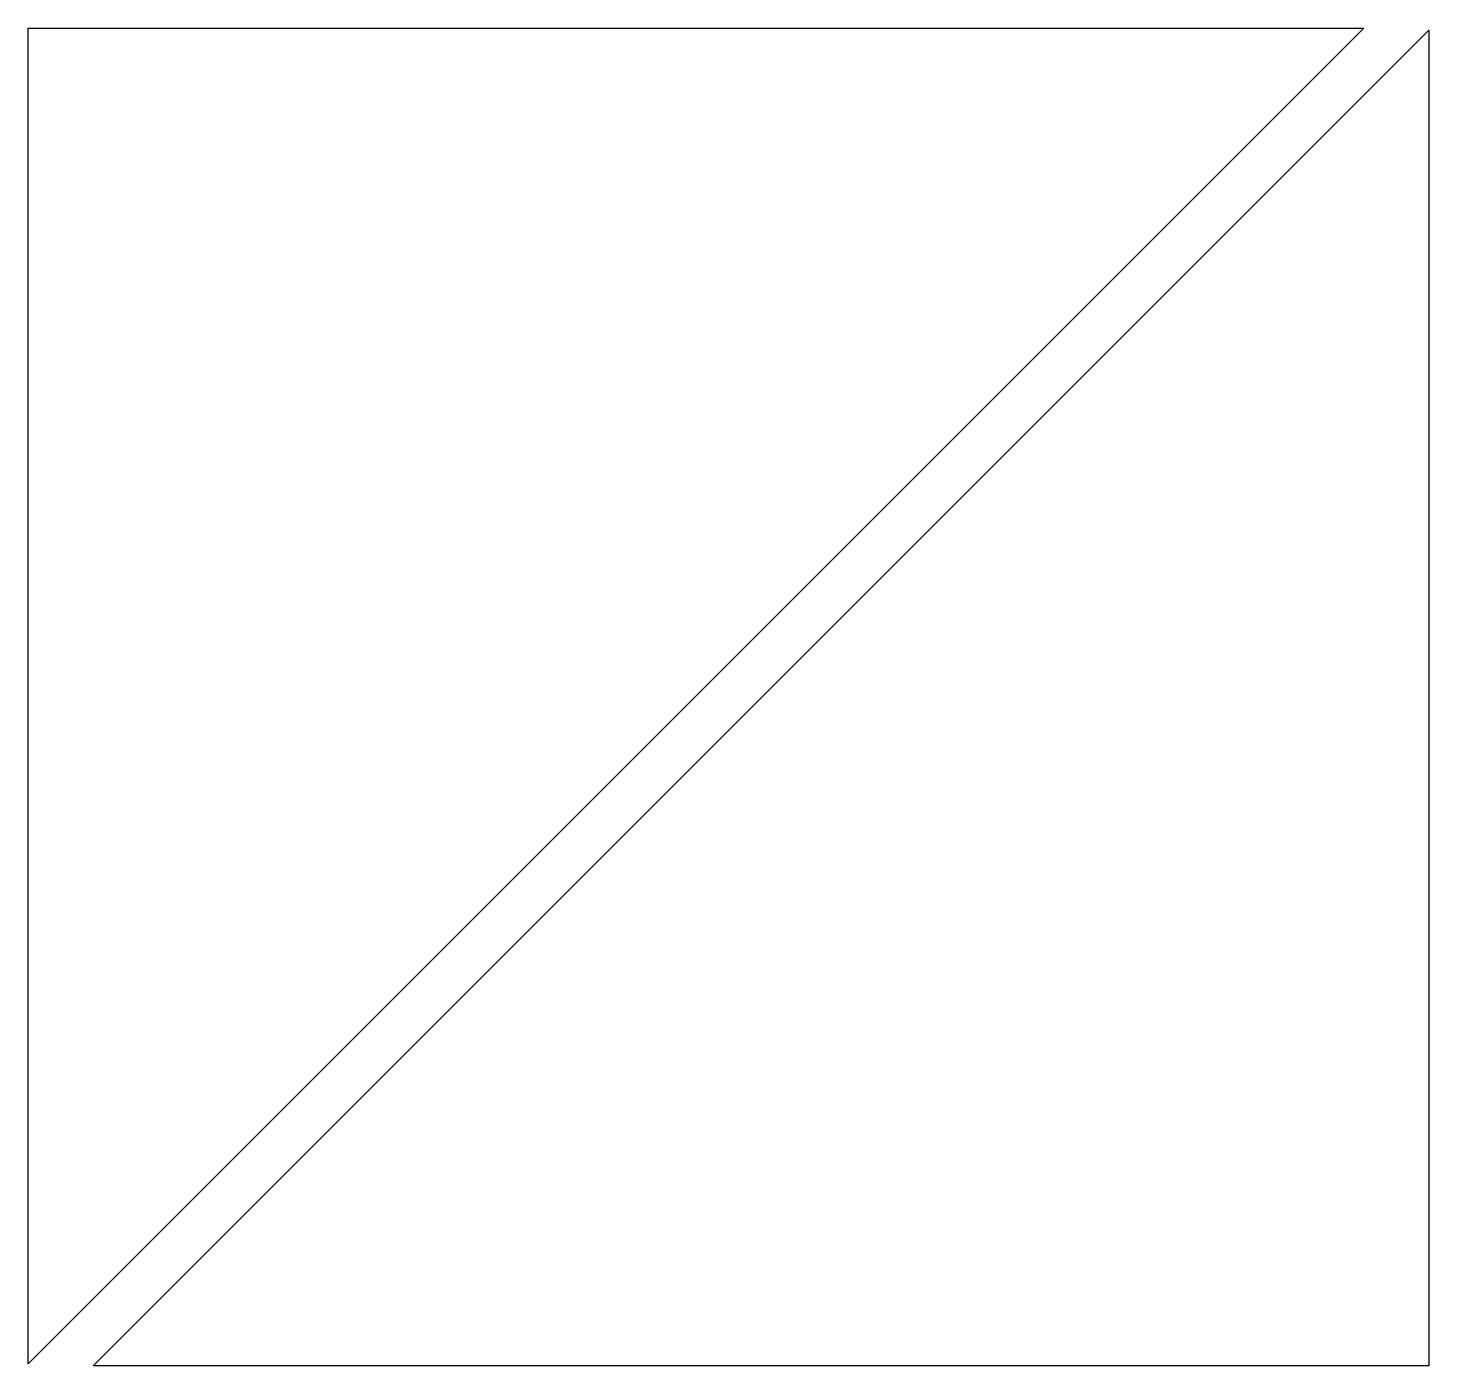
# Model space of a CAD drawing. Extents: x -42.8 to 39, y -39 to 39.1.
import ezdxf

# ---------------------------------------------------------------- set-up
doc = ezdxf.new("R2010")
doc.units = 0
doc.layers.add('LAYER_1', color=18, linetype='CONTINUOUS')

msp = doc.modelspace()

# ---------------------------------------------------------------- linework, layer by layer
at = {"layer": 'LAYER_1'}
for points in [[(35.195, 39.12), (-42.805, -38.88), (-42.805, 39.12)], [(-39, -39), (39, 39), (39, -39)]]:
    msp.add_lwpolyline(points, close=True, dxfattribs=at)

doc.saveas('drawing.dxf')
